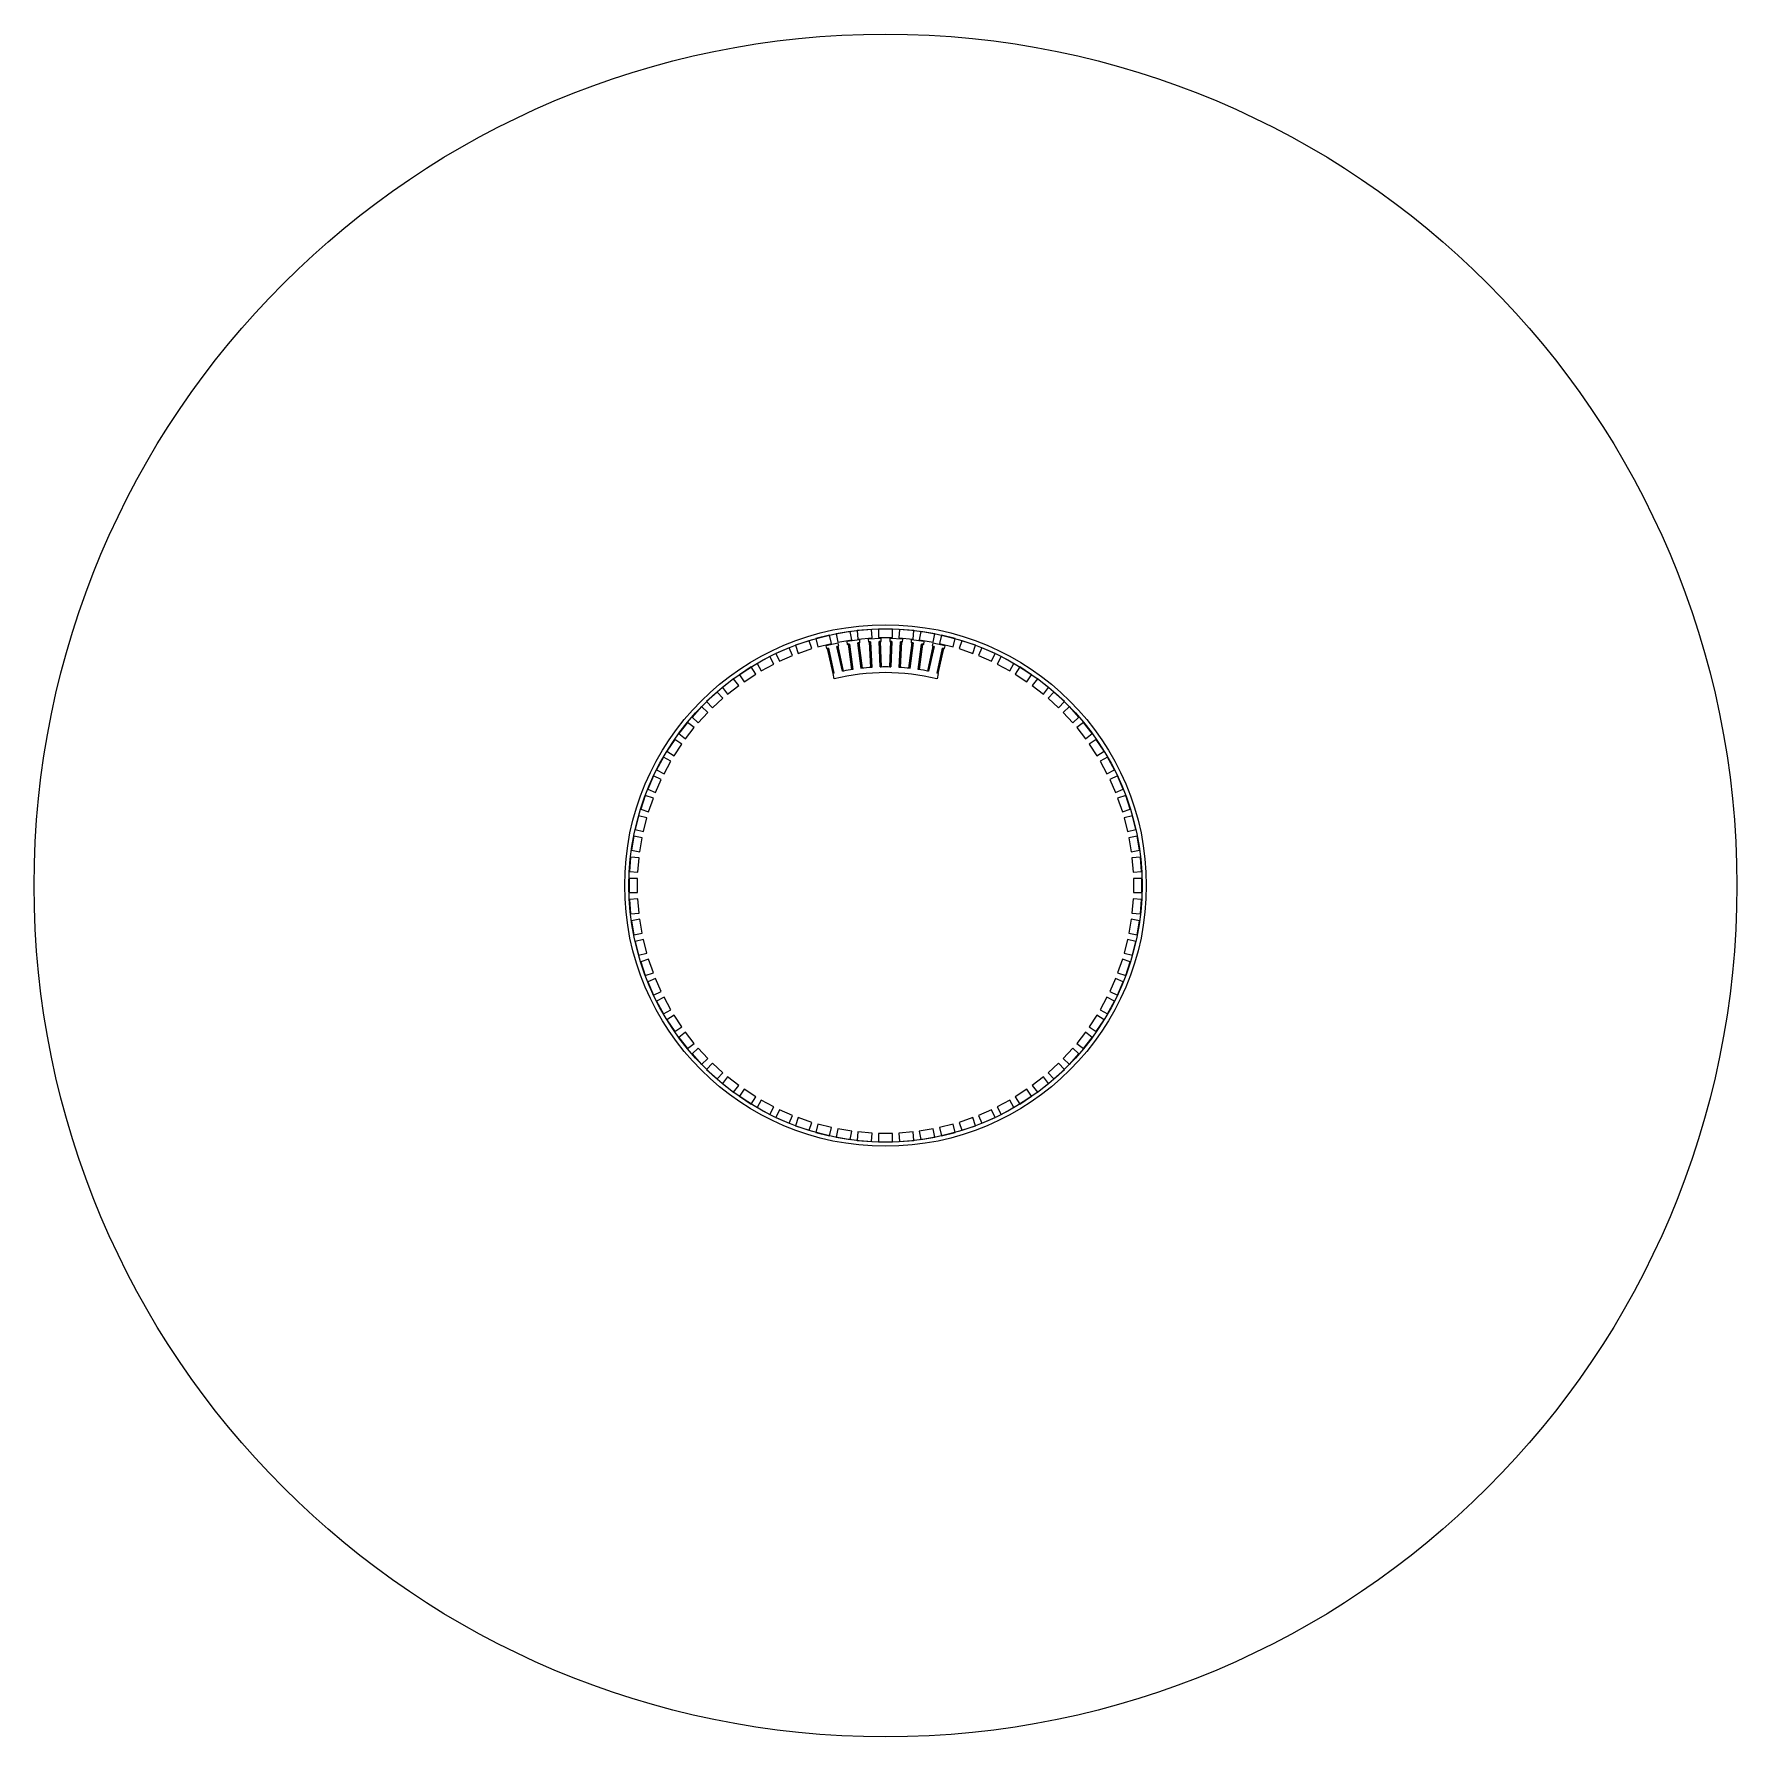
# Model space of a CAD drawing. Extents: x -600 to 600, y -600 to 600.
import ezdxf

# ---------------------------------------------------------------- set-up
doc = ezdxf.new("R2010")
doc.units = 0
doc.header["$MEASUREMENT"] = 0
doc.layers.add('MODELSKETCH_VISIBLE', color=7, linetype='CONTINUOUS')

msp = doc.modelspace()

# ---------------------------------------------------------------- linework, layer by layer
at = {"layer": 'MODELSKETCH_VISIBLE'}
for p, q in [((-9.9, 180.5), (-19.9, 179.7)), ((-9.4, 174.5), (-9.9, 180.5)), ((-5, 180.7), (-5, 174.7)), ((5, 180.7), (-5, 180.7)), ((5, 174.7), (5, 180.7)), ((9.9, 180.5), (9.4, 174.5)), ((19.9, 179.7), (9.9, 180.5)), ((-53.9, 172.5), (-63.4, 169.3)), ((-63.4, 169.3), (-61.5, 163.6)), ((-52, 166.9), (-53.9, 172.5)), ((-39.5, 176.4), (-49.2, 174)), ((-49.2, 174), (-47.7, 168.1)), ((-47.7, 168.1), (-38, 170.6)), ((-33.3, 170.8), (-42, 168.9)), ((-42, 168.9), (-41.6, 166.9)), ((-38, 170.6), (-39.5, 176.4)), ((-24.8, 179.1), (-34.7, 177.4)), ((-34.7, 177.4), (-33.7, 171.5)), ((-33.4, 168.7), (-34.3, 168.5)), ((-34.3, 168.5), (-33.4, 168.7)), ((-34.3, 168.5), (-30.4, 151)), ((-30.4, 151), (-34.3, 168.5)), ((-33.7, 171.5), (-23.8, 173.1)), ((-33.4, 168.7), (-32.8, 168.9)), ((-29.5, 151.1), (-33.4, 168.7)), ((-32.8, 168.9), (-33.3, 170.8)), ((-18.2, 173.1), (-27.2, 171.9)), ((-27.2, 171.9), (-26.9, 169.9)), ((-26.9, 169.9), (-26.3, 170)), ((-25.4, 170.1), (-26.3, 170)), ((-26.3, 170), (-25.4, 170.1)), ((-26.3, 170), (-24, 152.1)), ((-23.1, 152.3), (-25.4, 170.1)), ((-25.4, 170.1), (-23.1, 152.3)), ((-23.8, 173.1), (-24.8, 179.1)), ((-19.9, 179.7), (-19.4, 173.7)), ((-19.5, 170.9), (-18.6, 171)), ((-18.6, 171), (-19.5, 170.9)), ((-17.1, 153), (-19.5, 170.9)), ((-19.5, 170.9), (-17.1, 153)), ((-19.4, 173.7), (-9.4, 174.5)), ((-18.6, 171), (-18, 171.1)), ((-16.2, 153.1), (-18.6, 171)), ((-18, 171.1), (-18.2, 173.1)), ((-3.1, 174), (-12.1, 173.6)), ((-12.1, 173.6), (-12, 171.6)), ((-12, 171.6), (-11.4, 171.6)), ((-11.4, 171.6), (-10.5, 171.7)), ((-10.5, 171.7), (-11.4, 171.6)), ((-11.4, 171.6), (-10.6, 153.6)), ((-10.5, 171.7), (-9.7, 153.7)), ((-9.7, 153.7), (-10.5, 171.7)), ((-5, 174.7), (5, 174.7)), ((-4.5, 171.9), (-3.6, 172)), ((-3.6, 172), (-4.5, 171.9)), ((-3.7, 154), (-4.5, 171.9)), ((-4.5, 171.9), (-3.7, 154)), ((-3.6, 172), (-3, 172)), ((-2.8, 154), (-3.6, 172)), ((-3, 172), (-3.1, 174)), ((3.6, 172), (2.8, 154)), ((3.1, 174), (3, 172)), ((3, 172), (3.6, 172)), ((12.1, 173.6), (3.1, 174)), ((3.6, 172), (4.5, 171.9)), ((4.5, 171.9), (3.6, 172)), ((4.5, 171.9), (3.7, 154)), ((3.7, 154), (4.5, 171.9)), ((9.4, 174.5), (19.4, 173.7)), ((9.7, 153.7), (10.5, 171.7)), ((10.5, 171.7), (9.7, 153.7)), ((10.5, 171.7), (11.4, 171.6)), ((11.4, 171.6), (10.5, 171.7)), ((10.6, 153.6), (11.4, 171.6)), ((11.4, 171.6), (12, 171.6)), ((12, 171.6), (12.1, 173.6)), ((18.6, 171), (16.2, 153.1)), ((19.5, 170.9), (17.1, 153)), ((17.1, 153), (19.5, 170.9)), ((18.2, 173.1), (18, 171.1)), ((18, 171.1), (18.6, 171)), ((27.2, 171.9), (18.2, 173.1)), ((18.6, 171), (19.5, 170.9)), ((19.5, 170.9), (18.6, 171)), ((19.4, 173.7), (19.9, 179.7)), ((23.1, 152.3), (25.4, 170.1)), ((25.4, 170.1), (23.1, 152.3)), ((24.8, 179.1), (23.8, 173.1)), ((23.8, 173.1), (33.7, 171.5)), ((24, 152.1), (26.3, 170)), ((34.7, 177.4), (24.8, 179.1)), ((25.4, 170.1), (26.3, 170)), ((26.3, 170), (25.4, 170.1)), ((26.3, 170), (26.9, 169.9)), ((26.9, 169.9), (27.2, 171.9)), ((33.4, 168.7), (29.5, 151.1)), ((34.3, 168.5), (30.4, 151)), ((30.4, 151), (34.3, 168.5)), ((33.3, 170.8), (32.8, 168.9)), ((32.8, 168.9), (33.4, 168.7)), ((42, 168.9), (33.3, 170.8)), ((33.4, 168.7), (34.3, 168.5)), ((34.3, 168.5), (33.4, 168.7)), ((33.7, 171.5), (34.7, 177.4)), ((39.5, 176.4), (38, 170.6)), ((38, 170.6), (47.7, 168.1)), ((49.2, 174), (39.5, 176.4)), ((41.6, 166.9), (42, 168.9)), ((47.7, 168.1), (49.2, 174)), ((53.9, 172.5), (52, 166.9)), ((63.4, 169.3), (53.9, 172.5)), ((61.5, 163.6), (63.4, 169.3)), ((-81.6, 161.3), (-90.4, 156.5)), ((-90.4, 156.5), (-87.5, 151.3)), ((-87.5, 151.3), (-78.8, 156)), ((-78.8, 156), (-81.6, 161.3)), ((-68, 167.5), (-77.2, 163.5)), ((-77.2, 163.5), (-74.8, 158)), ((-74.8, 158), (-65.6, 162)), ((-65.6, 162), (-68, 167.5)), ((-61.5, 163.6), (-52, 166.9)), ((-41.6, 166.9), (-41, 167.1)), ((-40.2, 167.2), (-41, 167.1)), ((-41, 167.1), (-40.2, 167.2)), ((-41, 167.1), (-37.1, 149.5)), ((-36.3, 149.7), (-40.2, 167.2)), ((-40.2, 167.2), (-36.3, 149.7)), ((36.3, 149.7), (40.2, 167.2)), ((40.2, 167.2), (36.3, 149.7)), ((37.1, 149.5), (41, 167.1)), ((40.2, 167.2), (41, 167.1)), ((41, 167.1), (40.2, 167.2)), ((41, 167.1), (41.6, 166.9)), ((52, 166.9), (61.5, 163.6)), ((68, 167.5), (65.6, 162)), ((65.6, 162), (74.8, 158)), ((77.2, 163.5), (68, 167.5)), ((74.8, 158), (77.2, 163.5)), ((81.6, 161.3), (78.8, 156)), ((78.8, 156), (87.5, 151.3)), ((90.4, 156.5), (81.6, 161.3)), ((87.5, 151.3), (90.4, 156.5)), ((-107, 145.7), (-114.9, 139.5)), ((-103.4, 140.9), (-107, 145.7)), ((-94.7, 154), (-103, 148.5)), ((-103, 148.5), (-99.7, 143.5)), ((-99.7, 143.5), (-91.4, 149)), ((-91.4, 149), (-94.7, 154)), ((-37.1, 149.5), (-36.3, 145.6)), ((37.1, 149.5), (36.3, 145.6)), ((94.7, 154), (91.4, 149)), ((91.4, 149), (99.7, 143.5)), ((103, 148.5), (94.7, 154)), ((99.7, 143.5), (103, 148.5)), ((107, 145.7), (103.4, 140.9)), ((114.9, 139.5), (107, 145.7)), ((-118.7, 136.3), (-126.1, 129.6)), ((-114.6, 131.9), (-118.7, 136.3)), ((-114.9, 139.5), (-111.3, 134.8)), ((-111.3, 134.8), (-103.4, 140.9)), ((103.4, 140.9), (111.3, 134.8)), ((111.3, 134.8), (114.9, 139.5)), ((118.7, 136.3), (114.6, 131.9)), ((126.1, 129.6), (118.7, 136.3)), ((-129.6, 126.1), (-136.3, 118.7)), ((-131.9, 114.6), (-125.2, 122)), ((-125.2, 122), (-129.6, 126.1)), ((-126.1, 129.6), (-122, 125.2)), ((-122, 125.2), (-114.6, 131.9)), ((114.6, 131.9), (122, 125.2)), ((122, 125.2), (126.1, 129.6)), ((129.6, 126.1), (125.2, 122)), ((125.2, 122), (131.9, 114.6)), ((136.3, 118.7), (129.6, 126.1)), ((-139.5, 114.9), (-145.7, 107)), ((-140.9, 103.4), (-134.8, 111.3)), ((-134.8, 111.3), (-139.5, 114.9)), ((-136.3, 118.7), (-131.9, 114.6)), ((131.9, 114.6), (136.3, 118.7)), ((139.5, 114.9), (134.8, 111.3)), ((134.8, 111.3), (140.9, 103.4)), ((145.7, 107), (139.5, 114.9)), ((-148.5, 103), (-154, 94.7)), ((-149, 91.4), (-143.5, 99.7)), ((-143.5, 99.7), (-148.5, 103)), ((-145.7, 107), (-140.9, 103.4)), ((140.9, 103.4), (145.7, 107)), ((148.5, 103), (143.5, 99.7)), ((143.5, 99.7), (149, 91.4)), ((154, 94.7), (148.5, 103)), ((-156.5, 90.4), (-161.3, 81.6)), ((-151.3, 87.5), (-156.5, 90.4)), ((-156, 78.8), (-151.3, 87.5)), ((-154, 94.7), (-149, 91.4)), ((149, 91.4), (154, 94.7)), ((156.5, 90.4), (151.3, 87.5)), ((151.3, 87.5), (156, 78.8)), ((161.3, 81.6), (156.5, 90.4)), ((-163.5, 77.2), (-167.5, 68)), ((-158, 74.8), (-163.5, 77.2)), ((-162, 65.6), (-158, 74.8)), ((-161.3, 81.6), (-156, 78.8)), ((156, 78.8), (161.3, 81.6)), ((163.5, 77.2), (158, 74.8)), ((158, 74.8), (162, 65.6)), ((167.5, 68), (163.5, 77.2)), ((-169.3, 63.4), (-172.5, 53.9)), ((-163.6, 61.5), (-169.3, 63.4)), ((-167.5, 68), (-162, 65.6)), ((-166.9, 52), (-163.6, 61.5)), ((162, 65.6), (167.5, 68)), ((169.3, 63.4), (163.6, 61.5)), ((163.6, 61.5), (166.9, 52)), ((172.5, 53.9), (169.3, 63.4)), ((-174, 49.2), (-176.4, 39.5)), ((-168.1, 47.7), (-174, 49.2)), ((-172.5, 53.9), (-166.9, 52)), ((166.9, 52), (172.5, 53.9)), ((174, 49.2), (168.1, 47.7)), ((176.4, 39.5), (174, 49.2)), ((-176.4, 39.5), (-170.6, 38)), ((-170.6, 38), (-168.1, 47.7)), ((168.1, 47.7), (170.6, 38)), ((170.6, 38), (176.4, 39.5)), ((-177.4, 34.7), (-179.1, 24.8)), ((-179.1, 24.8), (-173.1, 23.8)), ((-171.5, 33.7), (-177.4, 34.7)), ((-173.1, 23.8), (-171.5, 33.7)), ((177.4, 34.7), (171.5, 33.7)), ((171.5, 33.7), (173.1, 23.8)), ((173.1, 23.8), (179.1, 24.8)), ((179.1, 24.8), (177.4, 34.7)), ((-179.7, 19.9), (-180.5, 9.9)), ((-173.7, 19.4), (-179.7, 19.9)), ((-174.5, 9.4), (-173.7, 19.4)), ((179.7, 19.9), (173.7, 19.4)), ((173.7, 19.4), (174.5, 9.4)), ((180.5, 9.9), (179.7, 19.9)), ((-180.7, 5), (-180.7, -5)), ((-174.7, 5), (-180.7, 5)), ((-180.5, 9.9), (-174.5, 9.4)), ((-174.7, -5), (-174.7, 5)), ((174.5, 9.4), (180.5, 9.9)), ((174.7, 5), (174.7, -5)), ((180.7, 5), (174.7, 5)), ((180.7, -5), (180.7, 5)), ((-180.7, -5), (-174.7, -5)), ((-174.5, -9.4), (-180.5, -9.9)), ((-180.5, -9.9), (-179.7, -19.9)), ((-173.7, -19.4), (-174.5, -9.4)), ((174.5, -9.4), (173.7, -19.4)), ((180.5, -9.9), (174.5, -9.4)), ((174.7, -5), (180.7, -5)), ((179.7, -19.9), (180.5, -9.9)), ((-179.7, -19.9), (-173.7, -19.4)), ((-173.1, -23.8), (-179.1, -24.8)), ((-171.5, -33.7), (-173.1, -23.8)), ((173.1, -23.8), (171.5, -33.7)), ((179.1, -24.8), (173.1, -23.8)), ((173.7, -19.4), (179.7, -19.9)), ((-179.1, -24.8), (-177.4, -34.7)), ((-177.4, -34.7), (-171.5, -33.7)), ((171.5, -33.7), (177.4, -34.7)), ((177.4, -34.7), (179.1, -24.8)), ((-170.6, -38), (-176.4, -39.5)), ((-176.4, -39.5), (-174, -49.2)), ((-174, -49.2), (-168.1, -47.7)), ((-168.1, -47.7), (-170.6, -38)), ((170.6, -38), (168.1, -47.7)), ((168.1, -47.7), (174, -49.2)), ((176.4, -39.5), (170.6, -38)), ((174, -49.2), (176.4, -39.5)), ((-166.9, -52), (-172.5, -53.9)), ((-172.5, -53.9), (-169.3, -63.4)), ((-163.6, -61.5), (-166.9, -52)), ((166.9, -52), (163.6, -61.5)), ((172.5, -53.9), (166.9, -52)), ((169.3, -63.4), (172.5, -53.9)), ((-169.3, -63.4), (-163.6, -61.5)), ((-162, -65.6), (-167.5, -68)), ((-167.5, -68), (-163.5, -77.2)), ((-158, -74.8), (-162, -65.6)), ((162, -65.6), (158, -74.8)), ((167.5, -68), (162, -65.6)), ((163.5, -77.2), (167.5, -68)), ((163.6, -61.5), (169.3, -63.4)), ((-163.5, -77.2), (-158, -74.8)), ((-156, -78.8), (-161.3, -81.6)), ((-161.3, -81.6), (-156.5, -90.4)), ((-151.3, -87.5), (-156, -78.8)), ((156, -78.8), (151.3, -87.5)), ((161.3, -81.6), (156, -78.8)), ((156.5, -90.4), (161.3, -81.6)), ((158, -74.8), (163.5, -77.2)), ((-156.5, -90.4), (-151.3, -87.5)), ((-149, -91.4), (-154, -94.7)), ((-154, -94.7), (-148.5, -103)), ((-143.5, -99.7), (-149, -91.4)), ((149, -91.4), (143.5, -99.7)), ((148.5, -103), (154, -94.7)), ((154, -94.7), (149, -91.4)), ((151.3, -87.5), (156.5, -90.4)), ((-148.5, -103), (-143.5, -99.7)), ((-140.9, -103.4), (-145.7, -107)), ((-145.7, -107), (-139.5, -114.9)), ((-134.8, -111.3), (-140.9, -103.4)), ((140.9, -103.4), (134.8, -111.3)), ((139.5, -114.9), (145.7, -107)), ((145.7, -107), (140.9, -103.4)), ((143.5, -99.7), (148.5, -103)), ((-139.5, -114.9), (-134.8, -111.3)), ((-131.9, -114.6), (-136.3, -118.7)), ((-136.3, -118.7), (-129.6, -126.1)), ((-125.2, -122), (-131.9, -114.6)), ((131.9, -114.6), (125.2, -122)), ((129.6, -126.1), (136.3, -118.7)), ((136.3, -118.7), (131.9, -114.6)), ((134.8, -111.3), (139.5, -114.9)), ((-129.6, -126.1), (-125.2, -122)), ((-122, -125.2), (-126.1, -129.6)), ((-126.1, -129.6), (-118.7, -136.3)), ((-114.6, -131.9), (-122, -125.2)), ((-118.7, -136.3), (-114.6, -131.9)), ((122, -125.2), (114.6, -131.9)), ((114.6, -131.9), (118.7, -136.3)), ((118.7, -136.3), (126.1, -129.6)), ((126.1, -129.6), (122, -125.2)), ((125.2, -122), (129.6, -126.1)), ((-111.3, -134.8), (-114.9, -139.5)), ((-114.9, -139.5), (-107, -145.7)), ((-103.4, -140.9), (-111.3, -134.8)), ((-107, -145.7), (-103.4, -140.9)), ((-99.7, -143.5), (-103, -148.5)), ((-91.4, -149), (-99.7, -143.5)), ((99.7, -143.5), (91.4, -149)), ((103, -148.5), (99.7, -143.5)), ((111.3, -134.8), (103.4, -140.9)), ((103.4, -140.9), (107, -145.7)), ((107, -145.7), (114.9, -139.5)), ((114.9, -139.5), (111.3, -134.8)), ((-103, -148.5), (-94.7, -154)), ((-94.7, -154), (-91.4, -149)), ((-87.5, -151.3), (-90.4, -156.5)), ((-78.8, -156), (-87.5, -151.3)), ((87.5, -151.3), (78.8, -156)), ((90.4, -156.5), (87.5, -151.3)), ((91.4, -149), (94.7, -154)), ((94.7, -154), (103, -148.5)), ((-90.4, -156.5), (-81.6, -161.3)), ((-81.6, -161.3), (-78.8, -156)), ((-74.8, -158), (-77.2, -163.5)), ((-77.2, -163.5), (-68, -167.5)), ((-65.6, -162), (-74.8, -158)), ((-68, -167.5), (-65.6, -162)), ((-61.5, -163.6), (-63.4, -169.3)), ((-52, -166.9), (-61.5, -163.6)), ((-53.9, -172.5), (-52, -166.9)), ((61.5, -163.6), (52, -166.9)), ((52, -166.9), (53.9, -172.5)), ((63.4, -169.3), (61.5, -163.6)), ((74.8, -158), (65.6, -162)), ((65.6, -162), (68, -167.5)), ((68, -167.5), (77.2, -163.5)), ((77.2, -163.5), (74.8, -158)), ((78.8, -156), (81.6, -161.3)), ((81.6, -161.3), (90.4, -156.5)), ((-63.4, -169.3), (-53.9, -172.5)), ((-47.7, -168.1), (-49.2, -174)), ((-49.2, -174), (-39.5, -176.4)), ((-38, -170.6), (-47.7, -168.1)), ((-39.5, -176.4), (-38, -170.6)), ((-33.7, -171.5), (-34.7, -177.4)), ((-34.7, -177.4), (-24.8, -179.1)), ((-23.8, -173.1), (-33.7, -171.5)), ((-24.8, -179.1), (-23.8, -173.1)), ((-19.4, -173.7), (-19.9, -179.7)), ((-19.9, -179.7), (-9.9, -180.5)), ((-9.4, -174.5), (-19.4, -173.7)), ((-9.9, -180.5), (-9.4, -174.5)), ((5, -174.7), (-5, -174.7)), ((-5, -174.7), (-5, -180.7)), ((5, -180.7), (5, -174.7)), ((19.4, -173.7), (9.4, -174.5)), ((9.4, -174.5), (9.9, -180.5)), ((9.9, -180.5), (19.9, -179.7)), ((19.9, -179.7), (19.4, -173.7)), ((33.7, -171.5), (23.8, -173.1)), ((23.8, -173.1), (24.8, -179.1)), ((24.8, -179.1), (34.7, -177.4)), ((34.7, -177.4), (33.7, -171.5)), ((47.7, -168.1), (38, -170.6)), ((38, -170.6), (39.5, -176.4)), ((39.5, -176.4), (49.2, -174)), ((49.2, -174), (47.7, -168.1)), ((53.9, -172.5), (63.4, -169.3)), ((-5, -180.7), (5, -180.7))]:
    msp.add_line(p, q, dxfattribs=at)
for radius in [600, 183.8, 180.8]:
    msp.add_circle((0, 0), radius, dxfattribs=at)
for radius, start, end in [(154, 103.6162, 103.9512), (150, 76.0101, 103.9899), (154, 101.0488, 101.3838), (154, 98.6162, 101.0488), (154, 98.6162, 98.9512), (154, 93.6162, 96.3838), (154, 96.0488, 96.3838), (154, 93.6162, 93.9512), (154, 91.0488, 91.3838), (154, 88.6162, 91.3838), (154, 88.6162, 88.9512), (154, 86.0488, 86.3838), (154, 83.6162, 86.3838), (154, 83.6162, 83.9512), (154, 81.0488, 81.3838), (154, 78.6162, 81.3838), (154, 78.6162, 78.9512), (154, 76.0488, 76.3838), (154, 76.0488, 76.3838)]:
    msp.add_arc((0, 0), radius, start, end, dxfattribs=at)

doc.saveas('drawing.dxf')
